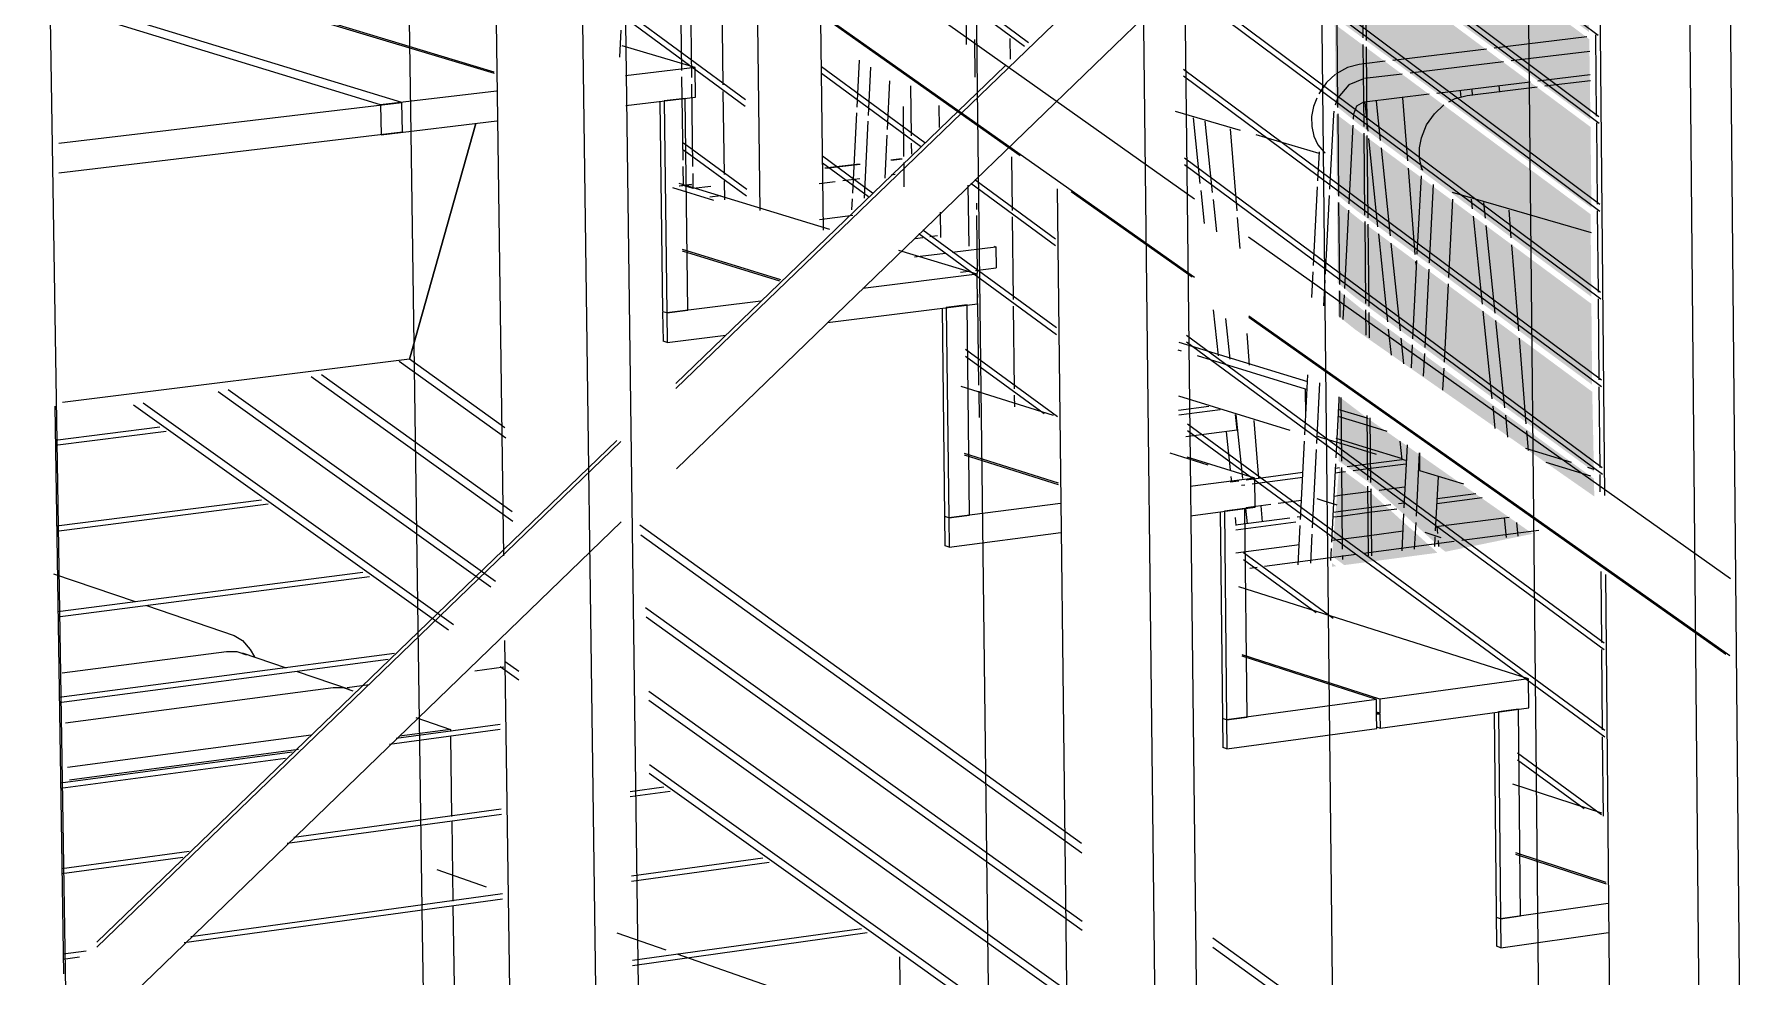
# Model space of a CAD drawing. Header units: inches. Extents: x 5690 to 5695, y -585 to 907.
# Drawn here: x 5690.4456 to 5690.5173, y 906.9462 to 906.986 of the extents above; entities that cross this region are included whole.
import ezdxf

# ---------------------------------------------------------------- set-up
doc = ezdxf.new("R2010")
doc.units = ezdxf.units.IN
doc.header["$MEASUREMENT"] = 0
for name, color, linetype, lineweight in [('A-DOOR', 31, 'Continuous', 13), ('A-FLOR', 192, 'Continuous', 13), ('A-FLOR-HRAL', 11, 'Continuous', 9), ('A-GLAZ-CURT', 52, 'Continuous', 9), ('A-GLAZ-CWMG', 51, 'Continuous', 9), ('A-WALL-PATT-1', 111, 'Continuous', 9), ('G-ANNO-SYMB-1', 111, 'Continuous', 9), ('I-FURN', 30, 'Continuous', 9), ('Q-CASE', 31, 'Continuous', 9), ('Q-SPCQ', 91, 'Continuous', 9), ('S-BEAM', 12, 'Continuous', 9), ('S-COLS', 52, 'Continuous', 9), ('S-STRS', 31, 'Continuous', 9)]:
    doc.layers.add(name, color=color, linetype=linetype, lineweight=lineweight)
doc.layers.add('Q-SPCQ-1', color=91, linetype='Continuous', lineweight=9, transparency=0.3)

# ---------------------------------------------------------------- blocks, each defined once
blk = doc.blocks.new('FP_21-3D View 1')
at = {"layer": 'A-WALL-PATT-1'}
for p, q in [((5690.485415, 906.983705), (5690.485023, 907.016235)), ((5690.461508, 906.980834), (5690.461039, 907.013787)), ((5690.509021, 906.954573), (5690.508705, 906.986502)), ((5690.485804, 906.951369), (5690.485415, 906.983705)), ((5690.485415, 906.983705), (5690.485415, 906.983705)), ((5690.461975, 906.948081), (5690.461508, 906.980834)), ((5690.461508, 906.980834), (5690.461508, 906.980834)), ((5690.50923, 906.933392), (5690.509021, 906.954573)), ((5690.509021, 906.954573), (5690.509021, 906.954573)), ((5690.486062, 906.92992), (5690.485804, 906.951369)), ((5690.485804, 906.951369), (5690.485804, 906.951369)), ((5690.462284, 906.926356), (5690.461975, 906.948081)), ((5690.461975, 906.948081), (5690.461975, 906.948081))]:
    blk.add_line(p, q, dxfattribs=at)
blk = doc.blocks.new('FP_46-3D View 1')
at = {"layer": 'S-COLS'}
for p, q in [((5690.486808, 906.984951), (5690.486798, 906.985817)), ((5690.486884, 906.978556), (5690.486857, 906.98083)), ((5690.486929, 906.974794), (5690.486888, 906.978286)), ((5690.486974, 906.971035), (5690.486932, 906.974525)), ((5690.486983, 906.970269), (5690.486977, 906.970766))]:
    blk.add_line(p, q, dxfattribs=at)
blk = doc.blocks.new('FP_47-3D View 1')
at = {"layer": 'S-COLS'}
for p, q in [((5690.484555, 907.018364), (5690.484423, 907.029353)), ((5690.483353, 907.019273), (5690.483244, 907.028207)), ((5690.482154, 907.020179), (5690.48207, 907.027065)), ((5690.482209, 907.015744), (5690.482181, 907.018008)), ((5690.483407, 907.014842), (5690.483379, 907.017103)), ((5690.484609, 907.013936), (5690.484582, 907.016196)), ((5690.482256, 907.011947), (5690.482212, 907.015481)), ((5690.483453, 907.011048), (5690.48341, 907.014578)), ((5690.484655, 907.010146), (5690.484612, 907.013673)), ((5690.482302, 907.008153), (5690.482259, 907.011684)), ((5690.483499, 907.007257), (5690.483456, 907.010785)), ((5690.4847, 907.006358), (5690.484658, 907.009883)), ((5690.482349, 907.004361), (5690.482305, 907.00789)), ((5690.483546, 907.003469), (5690.483503, 907.006994)), ((5690.484746, 907.002573), (5690.484704, 907.006095)), ((5690.482395, 907.000572), (5690.482352, 907.004099)), ((5690.483592, 906.999683), (5690.483549, 907.003206)), ((5690.484792, 906.99879), (5690.484749, 907.00231)), ((5690.482442, 906.996786), (5690.482399, 907.00031)), ((5690.483638, 906.995899), (5690.483595, 906.99942)), ((5690.484837, 906.99501), (5690.484795, 906.998528)), ((5690.482488, 906.993002), (5690.482445, 906.996524)), ((5690.483684, 906.992119), (5690.483641, 906.995638)), ((5690.484883, 906.991233), (5690.484841, 906.994749)), ((5690.482535, 906.989221), (5690.482492, 906.99274)), ((5690.48373, 906.988341), (5690.483687, 906.991857)), ((5690.484929, 906.987458), (5690.484886, 906.990972)), ((5690.482559, 906.987255), (5690.482538, 906.98896)), ((5690.483753, 906.986414), (5690.483733, 906.98808)), ((5690.484951, 906.985571), (5690.484932, 906.987193)), ((5690.482627, 906.981704), (5690.482601, 906.983824)), ((5690.483806, 906.982058), (5690.483795, 906.982986)), ((5690.482637, 906.980931), (5690.482631, 906.981406)), ((5690.485054, 906.977059), (5690.485023, 906.979623)), ((5690.483863, 906.977424), (5690.48385, 906.978491))]:
    blk.add_line(p, q, dxfattribs=at)

msp = doc.modelspace()

# ---------------------------------------------------------------- hatches: boundary and pattern name
at = {"layer": 'Q-SPCQ-1'}
h = msp.add_hatch(color=256, dxfattribs=at)
h.paths.add_polyline_path([(5690.500392, 906.963519), (5690.500561, 906.963542), (5690.500391, 906.963667)], flags=0)
h.paths.add_polyline_path([(5690.500903, 906.963587), (5690.501469, 906.963661), (5690.501771, 906.966908), (5690.500685, 906.967702), (5690.500388, 906.963966), (5690.500541, 906.963853)], flags=0)
h.paths.add_polyline_path([(5690.501767, 906.967205), (5690.501725, 906.96991), (5690.50068, 906.970707), (5690.500661, 906.967984), (5690.501474, 906.967421)], flags=0)
h.paths.add_polyline_path([(5690.501689, 906.973303), (5690.501678, 906.974364), (5690.500632, 906.975201), (5690.500644, 906.974105), (5690.501366, 906.973531)], flags=0)
h.paths.add_polyline_path([(5690.501675, 906.974662), (5690.501639, 906.978102), (5690.500593, 906.97894), (5690.500629, 906.975499), (5690.501366, 906.97489)], flags=0)
h.paths.add_polyline_path([(5690.501635, 906.978401), (5690.501599, 906.981843), (5690.500553, 906.982635), (5690.500589, 906.979239), (5690.501367, 906.9786)], flags=0)
h.paths.add_polyline_path([(5690.501596, 906.982142), (5690.501594, 906.985612), (5690.500503, 906.98642), (5690.50055, 906.982982), (5690.501491, 906.98222)], flags=0)
h.paths.add_polyline_path([(5690.50159, 906.98591), (5690.501534, 906.989342), (5690.500443, 906.990154), (5690.500498, 906.986719), (5690.501505, 906.985972)], flags=0)
h.paths.add_polyline_path([(5690.50153, 906.989641), (5690.501491, 906.993088), (5690.500401, 906.993904), (5690.500471, 906.990413), (5690.501381, 906.989753)], flags=0)
h.paths.add_polyline_path([(5690.501487, 906.993388), (5690.501454, 906.995583), (5690.500393, 906.994555), (5690.500397, 906.994204), (5690.501378, 906.99347)], flags=0)
h.paths.add_polyline_path([(5690.500346, 906.998101), (5690.501414, 906.999131), (5690.501358, 907.000604), (5690.500297, 907.0014), (5690.500337, 906.998948)], flags=0)
h.paths.add_polyline_path([(5690.501386, 907.00088), (5690.501345, 907.00309), (5690.500256, 907.003909), (5690.500292, 907.001701), (5690.501357, 907.000902)], flags=0)
h.paths.add_polyline_path([(5690.501288, 907.005211), (5690.50117, 907.016379), (5690.500084, 907.016646), (5690.500197, 907.006038), (5690.501246, 907.005243)], flags=0)
h = msp.add_hatch(color=256, dxfattribs=at)
h.paths.add_polyline_path([(5690.501469, 906.963661), (5690.501604, 906.963679), (5690.501906, 906.966808), (5690.501771, 906.966908), (5690.501467, 906.963852)], flags=0)
h.paths.add_polyline_path([(5690.501903, 906.967106), (5690.501861, 906.969814), (5690.501725, 906.96991), (5690.501767, 906.967205)], flags=0)
h.paths.add_polyline_path([(5690.501825, 906.973207), (5690.501814, 906.974264), (5690.501678, 906.974364), (5690.501689, 906.973303)], flags=0)
h.paths.add_polyline_path([(5690.501811, 906.974562), (5690.501775, 906.978002), (5690.501639, 906.978102), (5690.501675, 906.974662)], flags=0)
h.paths.add_polyline_path([(5690.501772, 906.9783), (5690.501735, 906.981742), (5690.501599, 906.981843), (5690.501635, 906.978401)], flags=0)
h.paths.add_polyline_path([(5690.501732, 906.982041), (5690.501731, 906.985511), (5690.501594, 906.985612), (5690.501596, 906.982142), (5690.501698, 906.982067)], flags=0)
h.paths.add_polyline_path([(5690.501726, 906.985809), (5690.50167, 906.98924), (5690.501534, 906.989342), (5690.50159, 906.98591)], flags=0)
h.paths.add_polyline_path([(5690.501667, 906.98954), (5690.501627, 906.992985), (5690.501491, 906.993088), (5690.50153, 906.989641), (5690.50165, 906.989552)], flags=0)
h.paths.add_polyline_path([(5690.501624, 906.993286), (5690.501588, 906.995712), (5690.501454, 906.995583), (5690.501487, 906.993388)], flags=0)
h.paths.add_polyline_path([(5690.501414, 906.999131), (5690.501548, 906.99926), (5690.501528, 907.000477), (5690.501391, 907.00058), (5690.5014, 907.000041)], flags=0)
h.paths.add_polyline_path([(5690.501523, 907.000777), (5690.501488, 907.002983), (5690.501351, 907.003086), (5690.501414, 907.000859)], flags=0)
h.paths.add_polyline_path([(5690.501424, 907.005108), (5690.501306, 907.016346), (5690.501171, 907.016333), (5690.501305, 907.005198)], flags=0)
h = msp.add_hatch(color=256, dxfattribs=at)
h.paths.add_polyline_path([(5690.501604, 906.963679), (5690.50484, 906.964106), (5690.501907, 906.96675), (5690.501602, 906.963852)], flags=0)
h.paths.add_polyline_path([(5690.50518, 906.964151), (5690.508862, 906.964908), (5690.501869, 906.969796), (5690.501903, 906.967106), (5690.505053, 906.964244)], flags=0)
h.paths.add_polyline_path([(5690.51146, 906.966487), (5690.511453, 906.967232), (5690.501814, 906.974264), (5690.501825, 906.973207), (5690.511304, 906.966597)], flags=0)
h.paths.add_polyline_path([(5690.511449, 906.967526), (5690.511376, 906.970904), (5690.501775, 906.978002), (5690.501811, 906.974562), (5690.511303, 906.967634)], flags=0)
h.paths.add_polyline_path([(5690.511373, 906.9712), (5690.51134, 906.974618), (5690.501735, 906.981742), (5690.501772, 906.9783), (5690.511263, 906.971281)], flags=0)
h.paths.add_polyline_path([(5690.511337, 906.974915), (5690.511305, 906.978401), (5690.501731, 906.985511), (5690.501732, 906.982041), (5690.511264, 906.97497)], flags=0)
h.paths.add_polyline_path([(5690.511342, 906.978668), (5690.511304, 906.982085), (5690.50167, 906.98924), (5690.501771, 906.985776), (5690.511305, 906.978696)], flags=0)
h.paths.add_polyline_path([(5690.5113, 906.982381), (5690.51125, 906.985791), (5690.501627, 906.992985), (5690.501667, 906.98954), (5690.511178, 906.982472)], flags=0)
h.paths.add_polyline_path([(5690.511246, 906.986088), (5690.511206, 906.989509), (5690.502173, 906.996276), (5690.501588, 906.995712), (5690.501624, 906.993286), (5690.511161, 906.986152)], flags=0)
h.paths.add_polyline_path([(5690.511203, 906.989808), (5690.511145, 906.993241), (5690.504339, 906.998368), (5690.50235, 906.996447), (5690.511154, 906.989845)], flags=0)
h.paths.add_polyline_path([(5690.511158, 906.993529), (5690.511146, 906.994814), (5690.511242, 906.994825), (5690.511234, 906.995653), (5690.505776, 906.999759), (5690.504512, 906.998535), (5690.511145, 906.993538)], flags=0)
h.paths.add_polyline_path([(5690.511205, 906.997779), (5690.51112, 907.003482), (5690.50994, 907.003787), (5690.507002, 907.000944), (5690.510897, 906.99801)], flags=0)
h.paths.add_polyline_path([(5690.501548, 906.99926), (5690.502248, 906.999937), (5690.501528, 907.000477), (5690.501535, 907.000041)], flags=0)
h.paths.add_polyline_path([(5690.502421, 907.000104), (5690.503689, 907.001328), (5690.501488, 907.002983), (5690.501523, 907.000777), (5690.502163, 907.000297)], flags=0)
h.paths.add_polyline_path([(5690.504917, 907.002515), (5690.507017, 907.004543), (5690.504799, 907.005116), (5690.502689, 907.004871), (5690.502569, 907.016476), (5690.501306, 907.016333), (5690.501434, 907.0051), (5690.503882, 907.003294)], flags=0)

# ---------------------------------------------------------------- linework, layer by layer
at = {"layer": 'A-DOOR'}
for p, q in [((5690.472927, 906.984473), (5690.472881, 906.987989)), ((5690.473345, 906.984169), (5690.473299, 906.987684)), ((5690.472977, 906.98069), (5690.472931, 906.984201)), ((5690.473394, 906.980417), (5690.473348, 906.983898)), ((5690.472992, 906.979614), (5690.472981, 906.980417)), ((5690.480429, 906.980518), (5690.478967, 906.98034)), ((5690.478998, 906.980344), (5690.48046, 906.980521)), ((5690.482198, 906.980733), (5690.481755, 906.980679)), ((5690.481786, 906.980683), (5690.482229, 906.980737)), ((5690.473317, 906.979653), (5690.472805, 906.979591)), ((5690.472837, 906.979595), (5690.473348, 906.979657)), ((5690.473406, 906.979487), (5690.472992, 906.979614)), ((5690.473406, 906.979487), (5690.473398, 906.980117)), ((5690.474143, 906.979577), (5690.473406, 906.979487)), ((5690.478722, 906.979699), (5690.479401, 906.979782)), ((5690.479724, 906.979821), (5690.480443, 906.979909)), ((5690.481771, 906.98007), (5690.481933, 906.98009)), ((5690.474108, 906.979137), (5690.474565, 906.979192)), ((5690.478741, 906.978183), (5690.480144, 906.978356))]:
    msp.add_line(p, q, dxfattribs=at)
at = {"layer": 'A-FLOR'}
for p, q in [((5690.505551, 906.96458), (5690.501718, 906.964074)), ((5690.50912, 906.965052), (5690.505865, 906.964622)), ((5690.501402, 906.964032), (5690.497531, 906.96352)), ((5690.497226, 906.96348), (5690.496914, 906.963439)), ((5690.465406, 906.959276), (5690.464186, 906.959114)), ((5690.459717, 906.958524), (5690.458794, 906.958402)), ((5690.462573, 906.950727), (5690.464664, 906.949995)), ((5690.470182, 906.948065), (5690.472254, 906.94734)), ((5690.47271, 906.94718), (5690.479673, 906.944744))]:
    msp.add_line(p, q, dxfattribs=at)
at = {"layer": 'A-FLOR-HRAL'}
for p, q in [((5690.511628, 906.985942), (5690.500364, 906.994415)), ((5690.498375, 906.992494), (5690.511661, 906.982529)), ((5690.478723, 906.992209), (5690.487569, 906.985656)), ((5690.487394, 906.985487), (5690.478727, 906.991905)), ((5690.511664, 906.982231), (5690.498201, 906.992326)), ((5690.496207, 906.990401), (5690.511696, 906.978819)), ((5690.511699, 906.978522), (5690.496033, 906.990232)), ((5690.476094, 906.988487), (5690.476222, 906.978555)), ((5690.494067, 906.98828), (5690.511732, 906.975113)), ((5690.511735, 906.974815), (5690.49407, 906.987979)), ((5690.470408, 906.987066), (5690.475618, 906.983243)), ((5690.475602, 906.982955), (5690.470412, 906.986762)), ((5690.474671, 906.98386), (5690.474625, 906.987373)), ((5690.478908, 906.977731), (5690.478796, 906.986582)), ((5690.511562, 906.982543), (5690.511529, 906.985979)), ((5690.478819, 906.98464), (5690.483184, 906.981427)), ((5690.483008, 906.981258), (5690.478822, 906.984338)), ((5690.494109, 906.984529), (5690.511768, 906.971408)), ((5690.51177, 906.971112), (5690.494112, 906.984229)), ((5690.47472, 906.98008), (5690.474674, 906.983589)), ((5690.511598, 906.978825), (5690.511565, 906.982256)), ((5690.472994, 906.981412), (5690.475667, 906.979457)), ((5690.475651, 906.979169), (5690.472998, 906.981109)), ((5690.478867, 906.98086), (5690.480984, 906.979306)), ((5690.480808, 906.979136), (5690.47887, 906.980558)), ((5690.494151, 906.980781), (5690.511797, 906.967711)), ((5690.511806, 906.96741), (5690.494154, 906.980481)), ((5690.474734, 906.97901), (5690.474723, 906.979809)), ((5690.488704, 906.977067), (5690.485128, 906.979698)), ((5690.485303, 906.979867), (5690.4887, 906.977367)), ((5690.511634, 906.975112), (5690.511601, 906.978539)), ((5690.4831, 906.977406), (5690.482785, 906.977367)), ((5690.488748, 906.973313), (5690.482933, 906.977578)), ((5690.483109, 906.977747), (5690.488744, 906.973613)), ((5690.483725, 906.977483), (5690.483401, 906.977443)), ((5690.482757, 906.976599), (5690.484058, 906.97676)), ((5690.484349, 906.976797), (5690.486188, 906.977024)), ((5690.486113, 906.977047), (5690.486188, 906.977024)), ((5690.486188, 906.977024), (5690.486198, 906.976135)), ((5690.484688, 906.975948), (5690.485031, 906.97599)), ((5690.485322, 906.976026), (5690.486198, 906.976135)), ((5690.511669, 906.971404), (5690.511637, 906.974827)), ((5690.494235, 906.973293), (5690.511874, 906.960311)), ((5690.484909, 906.972698), (5690.488788, 906.969861)), ((5690.488224, 906.969976), (5690.484912, 906.972398)), ((5690.511877, 906.960015), (5690.494238, 906.972994)), ((5690.511705, 906.967701), (5690.511672, 906.971119)), ((5690.446437, 906.970293), (5690.446813, 906.946326)), ((5690.494277, 906.969553), (5690.51191, 906.956617)), ((5690.446457, 906.968865), (5690.450872, 906.96942)), ((5690.451148, 906.969223), (5690.446461, 906.968634)), ((5690.511912, 906.956322), (5690.49428, 906.969254)), ((5690.511715, 906.966673), (5690.511708, 906.967417)), ((5690.446514, 906.965243), (5690.455174, 906.966348)), ((5690.455449, 906.966152), (5690.446518, 906.965011)), ((5690.496648, 906.964113), (5690.500435, 906.961343)), ((5690.499715, 906.961575), (5690.496651, 906.963815)), ((5690.446571, 906.961623), (5690.459454, 906.963292)), ((5690.459728, 906.963096), (5690.446575, 906.961391)), ((5690.511776, 906.960312), (5690.511747, 906.963315)), ((5690.446628, 906.958005), (5690.460795, 906.959868)), ((5690.460518, 906.959601), (5690.446631, 906.957774)), ((5690.511811, 906.956624), (5690.511779, 906.960029)), ((5690.465255, 906.956638), (5690.460583, 906.956014)), ((5690.46086, 906.956282), (5690.465251, 906.956868)), ((5690.511846, 906.952985), (5690.511814, 906.956342)), ((5690.446684, 906.95439), (5690.456468, 906.955696)), ((5690.45619, 906.955427), (5690.446688, 906.954158)), ((5690.508216, 906.955653), (5690.511768, 906.953055)), ((5690.511041, 906.953293), (5690.508219, 906.955357)), ((5690.470745, 906.954028), (5690.47216, 906.954219)), ((5690.47243, 906.954026), (5690.470748, 906.953799)), ((5690.465304, 906.953061), (5690.456256, 906.951835)), ((5690.456534, 906.952103), (5690.465301, 906.95329)), ((5690.446741, 906.950777), (5690.452123, 906.951506)), ((5690.451844, 906.951237), (5690.446744, 906.950546)), ((5690.470793, 906.950463), (5690.476351, 906.951226)), ((5690.476619, 906.951035), (5690.470796, 906.950234)), ((5690.465354, 906.949486), (5690.451911, 906.947638)), ((5690.452191, 906.947908), (5690.465351, 906.949716)), ((5690.470841, 906.946901), (5690.48052, 906.948249)), ((5690.480747, 906.948053), (5690.470844, 906.946672)), ((5690.446797, 906.947167), (5690.44776, 906.947299)), ((5690.447479, 906.947028), (5690.446801, 906.946935)), ((5690.482158, 906.944877), (5690.482131, 906.947041))]:
    msp.add_line(p, q, dxfattribs=at)
at = {"layer": 'A-GLAZ-CWMG'}
for p, q in [((5690.515024, 907.037808), (5690.515973, 906.935099)), ((5690.517696, 906.935356), (5690.516765, 907.037968)), ((5690.491861, 907.035684), (5690.493045, 906.931671)), ((5690.494813, 906.931935), (5690.493648, 907.035848)), ((5690.468088, 907.033503), (5690.469518, 906.928154)), ((5690.471332, 906.928425), (5690.469922, 907.033672)), ((5690.447231, 906.924822), (5690.445562, 907.031437)), ((5690.511532, 907.004917), (5690.511901, 906.966525)), ((5690.464942, 906.99631), (5690.465391, 906.963977)), ((5690.488783, 906.979468), (5690.489346, 906.931377)), ((5690.511933, 906.963183), (5690.512205, 906.934791)), ((5690.465441, 906.960404), (5690.465894, 906.927875))]:
    msp.add_line(p, q, dxfattribs=at)
at = {"layer": 'G-ANNO-SYMB-1'}
msp.add_line((5690.496312, 907.327433), (5690.500929, 906.89517), dxfattribs=at)
at = {"layer": 'I-FURN'}
for p, q in [((5690.470309, 906.985038), (5690.470366, 906.986177)), ((5690.506907, 906.985375), (5690.502952, 906.984898)), ((5690.511149, 906.985887), (5690.507234, 906.985414)), ((5690.511277, 906.985277), (5690.507956, 906.984875)), ((5690.480328, 906.982916), (5690.480428, 906.984903)), ((5690.480897, 906.984603), (5690.480795, 906.982574)), ((5690.501745, 906.984752), (5690.501531, 906.984727)), ((5690.502624, 906.984858), (5690.501745, 906.984752)), ((5690.507629, 906.984836), (5690.50368, 906.984358)), ((5690.48161, 906.981974), (5690.481713, 906.984026)), ((5690.503351, 906.984319), (5690.501751, 906.984125)), ((5690.504814, 906.983517), (5690.508754, 906.983996)), ((5690.50908, 906.984035), (5690.51129, 906.984304)), ((5690.509375, 906.983819), (5690.5113, 906.984053)), ((5690.499739, 906.983301), (5690.499607, 906.982947)), ((5690.501761, 906.983146), (5690.504486, 906.983477)), ((5690.501908, 906.981901), (5690.501781, 906.983121)), ((5690.502253, 906.983174), (5690.502425, 906.981517)), ((5690.503585, 906.980653), (5690.503371, 906.983311)), ((5690.505838, 906.983328), (5690.505808, 906.983615)), ((5690.506089, 906.98342), (5690.509047, 906.983779)), ((5690.506285, 906.983674), (5690.506311, 906.983419)), ((5690.507467, 906.98356), (5690.507446, 906.983816)), ((5690.480146, 906.979295), (5690.480316, 906.982676)), ((5690.496527, 906.981939), (5690.493771, 906.982745)), ((5690.494823, 906.979695), (5690.494532, 906.982471)), ((5690.500442, 906.982599), (5690.50028, 906.979452)), ((5690.500457, 906.982754), (5690.500442, 906.982599)), ((5690.501291, 906.982418), (5690.501302, 906.982635)), ((5690.480783, 906.982334), (5690.480619, 906.979072)), ((5690.481507, 906.979928), (5690.481598, 906.981735)), ((5690.495014, 906.98233), (5690.49533, 906.979321)), ((5690.496373, 906.97855), (5690.496091, 906.982013)), ((5690.499843, 906.98097), (5690.497183, 906.981748)), ((5690.501107, 906.978838), (5690.501277, 906.982156)), ((5690.499789, 906.979816), (5690.499851, 906.981032)), ((5690.502327, 906.977874), (5690.50194, 906.981594)), ((5690.502457, 906.98121), (5690.502844, 906.977492)), ((5690.503903, 906.976706), (5690.503609, 906.980351)), ((5690.504172, 906.980283), (5690.504176, 906.980367)), ((5690.47253, 906.979525), (5690.474259, 906.978997)), ((5690.499605, 906.976235), (5690.499775, 906.979555)), ((5690.503988, 906.97671), (5690.504158, 906.980021)), ((5690.504656, 906.979652), (5690.504485, 906.976343)), ((5690.48011, 906.978581), (5690.480134, 906.979054)), ((5690.495, 906.978011), (5690.494854, 906.979402)), ((5690.495361, 906.979028), (5690.495505, 906.977656)), ((5690.500267, 906.979191), (5690.500097, 906.975873)), ((5690.505314, 906.975727), (5690.505484, 906.979034)), ((5690.51134, 906.977609), (5690.505478, 906.979323)), ((5690.506325, 906.978622), (5690.506282, 906.979034)), ((5690.50678, 906.978889), (5690.506847, 906.978234)), ((5690.496504, 906.97695), (5690.496397, 906.978263)), ((5690.500923, 906.975261), (5690.501093, 906.978577)), ((5690.50674, 906.97461), (5690.506356, 906.978314)), ((5690.507959, 906.977406), (5690.507866, 906.97857)), ((5690.502745, 906.973856), (5690.502359, 906.977567)), ((5690.506879, 906.977926), (5690.507262, 906.974224)), ((5690.502876, 906.977185), (5690.503261, 906.973476)), ((5690.508274, 906.973474), (5690.507983, 906.977104)), ((5690.499536, 906.974879), (5690.499592, 906.975975)), ((5690.503804, 906.973141), (5690.503974, 906.976449)), ((5690.503937, 906.976285), (5690.503927, 906.976405)), ((5690.504471, 906.976082), (5690.504301, 906.972775)), ((5690.500083, 906.975612), (5690.500028, 906.974532)), ((5690.50513, 906.972161), (5690.5053, 906.975466)), ((5690.500856, 906.973961), (5690.50091, 906.975)), ((5690.495588, 906.972426), (5690.495384, 906.974359)), ((5690.495888, 906.974005), (5690.49607, 906.972279)), ((5690.507154, 906.970608), (5690.506771, 906.974304)), ((5690.507294, 906.973918), (5690.507676, 906.970224)), ((5690.496906, 906.972024), (5690.496796, 906.973367)), ((5690.502891, 906.97245), (5690.502777, 906.97355)), ((5690.503293, 906.97317), (5690.503406, 906.972088)), ((5690.508588, 906.969551), (5690.508298, 906.973174)), ((5690.494023, 906.972623), (5690.493881, 906.972667)), ((5690.493914, 906.972995), (5690.499346, 906.971336)), ((5690.49927, 906.971019), (5690.494706, 906.972415)), ((5690.503741, 906.971915), (5690.50379, 906.97288)), ((5690.504287, 906.972514), (5690.504238, 906.971564)), ((5690.505068, 906.970976), (5690.505116, 906.9719)), ((5690.499238, 906.969083), (5690.499369, 906.971624)), ((5690.49927, 906.971019), (5690.499338, 906.971028)), ((5690.499282, 906.969934), (5690.49927, 906.971019)), ((5690.499861, 906.971278), (5690.49973, 906.968723)), ((5690.493903, 906.970726), (5690.498598, 906.969279)), ((5690.493905, 906.97013), (5690.495185, 906.970294)), ((5690.500556, 906.968116), (5690.500681, 906.970554)), ((5690.500681, 906.970554), (5690.500688, 906.970694)), ((5690.507283, 906.969356), (5690.507185, 906.970303)), ((5690.495667, 906.970145), (5690.493911, 906.96992)), ((5690.496384, 906.969293), (5690.496315, 906.969941)), ((5690.496317, 906.969925), (5690.496599, 906.967245)), ((5690.497296, 906.967242), (5690.497096, 906.969685)), ((5690.500634, 906.970174), (5690.501855, 906.9698)), ((5690.501862, 906.96949), (5690.50064, 906.969865)), ((5690.501855, 906.9698), (5690.501918, 906.969781)), ((5690.50271, 906.969231), (5690.501862, 906.96949)), ((5690.507707, 906.969918), (5690.507803, 906.96899)), ((5690.494217, 906.969013), (5690.496384, 906.969293)), ((5690.496094, 906.967613), (5690.495925, 906.969218)), ((5690.499055, 906.965511), (5690.499225, 906.968823)), ((5690.50055, 906.968947), (5690.50065, 906.968916)), ((5690.50065, 906.968916), (5690.501872, 906.96854)), ((5690.503351, 906.968031), (5690.503269, 906.968823)), ((5690.508678, 906.968428), (5690.508612, 906.969251)), ((5690.499716, 906.968463), (5690.499546, 906.965153)), ((5690.501872, 906.96854), (5690.503345, 906.968086)), ((5690.501906, 906.967861), (5690.503349, 906.968049)), ((5690.503506, 906.968), (5690.503349, 906.968049)), ((5690.503436, 906.966011), (5690.503573, 906.96867)), ((5690.504071, 906.96832), (5690.503933, 906.965647)), ((5690.50408, 906.968325), (5690.504087, 906.967586)), ((5690.508553, 906.968525), (5690.510492, 906.967933)), ((5690.496757, 906.967191), (5690.499158, 906.967504)), ((5690.500373, 906.964548), (5690.500543, 906.967856)), ((5690.50071, 906.967489), (5690.50052, 906.967465)), ((5690.500528, 906.967682), (5690.500704, 906.967705)), ((5690.500962, 906.967522), (5690.50071, 906.967489)), ((5690.501032, 906.967747), (5690.501906, 906.967861)), ((5690.501912, 906.967646), (5690.501285, 906.967564)), ((5690.503502, 906.967853), (5690.501912, 906.967646)), ((5690.504087, 906.967586), (5690.505937, 906.967015)), ((5690.504762, 906.965038), (5690.50488, 906.967329)), ((5690.511311, 906.967337), (5690.509428, 906.967913)), ((5690.511172, 906.967725), (5690.51144, 906.967643)), ((5690.49608, 906.967103), (5690.496445, 906.967151)), ((5690.496148, 906.967091), (5690.496124, 906.967323)), ((5690.496698, 906.966967), (5690.496569, 906.966951)), ((5690.49915, 906.967286), (5690.49701, 906.967008)), ((5690.500721, 906.966535), (5690.501923, 906.966692)), ((5690.501923, 906.966692), (5690.502059, 906.96671)), ((5690.502382, 906.966752), (5690.503454, 906.966892)), ((5690.504826, 906.966396), (5690.506459, 906.96661)), ((5690.49673, 906.965995), (5690.496801, 906.965323)), ((5690.496741, 906.966015), (5690.497807, 906.966154)), ((5690.497445, 906.965407), (5690.49739, 906.966082)), ((5690.498117, 906.966195), (5690.499102, 906.966323)), ((5690.500472, 906.966502), (5690.500721, 906.966535)), ((5690.500747, 906.965862), (5690.501954, 906.96602)), ((5690.501954, 906.96602), (5690.502869, 906.96614)), ((5690.503124, 906.965954), (5690.501958, 906.965801)), ((5690.503192, 906.966182), (5690.503449, 906.966216)), ((5690.506724, 906.966426), (5690.504819, 906.966176)), ((5690.496341, 906.965262), (5690.496306, 906.965591)), ((5690.496316, 906.965281), (5690.498607, 906.965581)), ((5690.498863, 906.965395), (5690.496318, 906.965061)), ((5690.498918, 906.965622), (5690.499079, 906.965643)), ((5690.498957, 906.963603), (5690.499042, 906.965252)), ((5690.500751, 906.965643), (5690.500444, 906.965603)), ((5690.500454, 906.965823), (5690.500747, 906.965862)), ((5690.501958, 906.965801), (5690.500751, 906.965643)), ((5690.503342, 906.964189), (5690.503423, 906.965751)), ((5690.50392, 906.965387), (5690.503862, 906.964258)), ((5690.50477, 906.965209), (5690.507862, 906.965616)), ((5690.504853, 906.964916), (5690.50483, 906.9652)), ((5690.50776, 906.964749), (5690.507675, 906.965576)), ((5690.508177, 906.965379), (5690.508235, 906.964812)), ((5690.499533, 906.964894), (5690.49947, 906.963672)), ((5690.500395, 906.964633), (5690.500761, 906.964681)), ((5690.500761, 906.964681), (5690.501969, 906.96484)), ((5690.501969, 906.96484), (5690.503391, 906.965027)), ((5690.504728, 906.964373), (5690.504748, 906.964778)), ((5690.504897, 906.96437), (5690.504877, 906.964618)), ((5690.496329, 906.964097), (5690.499018, 906.964451)), ((5690.500333, 906.963786), (5690.500359, 906.964288))]:
    msp.add_line(p, q, dxfattribs=at)
for points in [[(5690.501531, 906.984727, 0), (5690.501033, 906.984597, 0), (5690.500565, 906.984335, 0)], [(5690.500533, 906.984311, 0), (5690.500156, 906.983957, 0), (5690.499831, 906.983485, 0)], [(5690.501716, 906.984121, 0), (5690.501099, 906.983866, 0), (5690.500636, 906.983314, 0), (5690.500512, 906.983005, 0)], [(5690.501302, 906.982635, 0), (5690.501434, 906.982975, 0), (5690.501726, 906.983142, 0)], [(5690.505313, 906.983152, 0), (5690.505589, 906.983289, 0), (5690.506089, 906.98342, 0)], [(5690.499607, 906.982947, 0), (5690.499526, 906.982523, 0), (5690.49953, 906.982099, 0), (5690.499621, 906.981696, 0), (5690.499792, 906.981337, 0), (5690.500036, 906.981042, 0), (5690.500099, 906.980986, 0)], [(5690.504158, 906.981628, 0), (5690.504382, 906.982169, 0), (5690.504709, 906.982644, 0), (5690.505112, 906.983019, 0)], [(5690.504217, 906.98025, 0), (5690.504171, 906.98037, 0), (5690.50408, 906.980775, 0), (5690.504076, 906.981202, 0), (5690.504158, 906.981628, 0)]]:
    msp.add_polyline3d(points, dxfattribs=at)
at = {"layer": 'Q-CASE'}
for p, q in [((5690.499785, 906.969025), (5690.49989, 906.968993)), ((5690.49989, 906.968993), (5690.50107, 906.968629)), ((5690.493534, 906.968327), (5690.495141, 906.967826)), ((5690.50107, 906.968629), (5690.502247, 906.968266)), ((5690.499742, 906.966392), (5690.500002, 906.966311)), ((5690.500002, 906.966311), (5690.500583, 906.966129)), ((5690.5043, 906.964971), (5690.504988, 906.964756)), ((5690.446388, 906.963216), (5690.449837, 906.962043)), ((5690.450309, 906.961883), (5690.454022, 906.96062)), ((5690.446755, 906.959035), (5690.453688, 906.959943)), ((5690.454361, 906.959881), (5690.456214, 906.959249)), ((5690.456678, 906.959091), (5690.458875, 906.958342)), ((5690.458199, 906.958404), (5690.446896, 906.956911)), ((5690.463151, 906.95665), (5690.461001, 906.956363)), ((5690.461691, 906.957149), (5690.463151, 906.95665)), ((5690.463151, 906.95665), (5690.463153, 906.956565)), ((5690.457272, 906.956409), (5690.446978, 906.955038)), ((5690.463155, 906.956369), (5690.463203, 906.952976)), ((5690.456731, 906.955794), (5690.447061, 906.954504)), ((5690.463206, 906.95278), (5690.463254, 906.949392)), ((5690.463257, 906.949196), (5690.463304, 906.945812))]:
    msp.add_line(p, q, dxfattribs=at)
for points in [[(5690.454022, 906.96062, 0), (5690.45437, 906.960407, 0), (5690.454699, 906.960019, 0), (5690.454873, 906.959719, 0)], [(5690.453688, 906.959943, 0), (5690.454123, 906.959937, 0), (5690.454531, 906.959804, 0)], [(5690.459045, 906.958265, 0), (5690.458636, 906.958398, 0), (5690.458199, 906.958404, 0)]]:
    msp.add_polyline3d(points, dxfattribs=at)
at = {"layer": 'Q-SPCQ'}
for p, q in [((5690.501648, 906.98932), (5690.501685, 906.985846)), ((5690.501785, 906.98921), (5690.501821, 906.985736)), ((5690.500636, 906.98291), (5690.500599, 906.986383)), ((5690.501688, 906.985572), (5690.501724, 906.982103)), ((5690.501824, 906.985462), (5690.50186, 906.981992)), ((5690.500676, 906.97917), (5690.500639, 906.982637)), ((5690.501727, 906.98183), (5690.501764, 906.978366)), ((5690.501863, 906.981719), (5690.5019, 906.978254)), ((5690.500716, 906.975434), (5690.500679, 906.978897)), ((5690.501766, 906.978093), (5690.501803, 906.974634)), ((5690.501903, 906.977982), (5690.501939, 906.974522)), ((5690.50073, 906.974055), (5690.500719, 906.975162)), ((5690.501806, 906.974362), (5690.501817, 906.973289)), ((5690.501942, 906.97425), (5690.501953, 906.973181)), ((5690.500795, 906.967979), (5690.500766, 906.970665)), ((5690.501853, 906.969905), (5690.501881, 906.967185)), ((5690.501989, 906.969797), (5690.502017, 906.967072)), ((5690.500834, 906.964259), (5690.500798, 906.967708)), ((5690.501884, 906.966914), (5690.501915, 906.963971)), ((5690.50202, 906.966801), (5690.50205, 906.963975)), ((5690.500839, 906.963829), (5690.500837, 906.963989))]:
    msp.add_line(p, q, dxfattribs=at)
at = {"layer": 'S-BEAM'}
for p, q in [((5690.494577, 906.97904), (5690.472954, 906.994358)), ((5690.493798, 906.991413), (5690.472671, 906.971039)), ((5690.473028, 906.990958), (5690.494572, 906.975741)), ((5690.48722, 906.980864), (5690.47303, 906.990887)), ((5690.472693, 906.967652), (5690.493842, 906.988081)), ((5690.472669, 906.971251), (5690.486574, 906.98466)), ((5690.494473, 906.975742), (5690.489365, 906.97935)), ((5690.517214, 906.963005), (5690.496854, 906.977427)), ((5690.51702, 906.959818), (5690.496874, 906.974046)), ((5690.496877, 906.974113), (5690.517193, 906.959763)), ((5690.47035, 906.9688), (5690.448211, 906.94745)), ((5690.448212, 906.947668), (5690.470182, 906.968853)), ((5690.448207, 906.943998), (5690.470369, 906.965407))]:
    msp.add_line(p, q, dxfattribs=at)
at = {"layer": 'S-COLS'}
for p, q in [((5690.485283, 906.985785), (5690.485303, 906.98419)), ((5690.482306, 906.980837), (5690.48228, 906.982954)), ((5690.482322, 906.979556), (5690.482309, 906.980578)), ((5690.485367, 906.978871), (5690.48537, 906.978603)), ((5690.485373, 906.978346), (5690.485403, 906.975897)), ((5690.485413, 906.975021), (5690.485415, 906.974891)), ((5690.485418, 906.974635), (5690.485459, 906.971184)), ((5690.485462, 906.970928), (5690.485476, 906.969812))]:
    msp.add_line(p, q, dxfattribs=at)
at = {"layer": 'S-STRS'}
for p, q in [((5690.46501, 906.984339), (5690.445895, 906.990109)), ((5690.465003, 906.984404), (5690.445897, 906.990169)), ((5690.461105, 906.983124), (5690.445881, 906.98777)), ((5690.460203, 906.983016), (5690.445888, 906.987393)), ((5690.473491, 906.984595), (5690.470411, 906.985513)), ((5690.473491, 906.984595), (5690.470547, 906.984245)), ((5690.473508, 906.983345), (5690.473491, 906.984595)), ((5690.446606, 906.981401), (5690.461105, 906.983124)), ((5690.465094, 906.983597), (5690.460203, 906.983016)), ((5690.461123, 906.981865), (5690.461105, 906.983124)), ((5690.470564, 906.982993), (5690.473508, 906.983345)), ((5690.472127, 906.974307), (5690.47201, 906.983166)), ((5690.473063, 906.983292), (5690.472173, 906.983185)), ((5690.472173, 906.983185), (5690.472292, 906.974233)), ((5690.473181, 906.974344), (5690.473063, 906.983292)), ((5690.460203, 906.983016), (5690.460221, 906.981757)), ((5690.461123, 906.981865), (5690.446613, 906.980131)), ((5690.460221, 906.981757), (5690.465111, 906.982342)), ((5690.461428, 906.972275), (5690.464224, 906.982235)), ((5690.464224, 906.982235), (5690.461428, 906.972275)), ((5690.479169, 906.977762), (5690.472814, 906.979701)), ((5690.477109, 906.975626), (5690.472952, 906.976909)), ((5690.477062, 906.975577), (5690.472957, 906.976845)), ((5690.485395, 906.975863), (5690.482084, 906.976873)), ((5690.485395, 906.975863), (5690.480565, 906.975263)), ((5690.48541, 906.974623), (5690.485395, 906.975863)), ((5690.476268, 906.974728), (5690.472292, 906.974233)), ((5690.47908, 906.973832), (5690.48541, 906.974623)), ((5690.484971, 906.974569), (5690.484094, 906.974459)), ((5690.485078, 906.965694), (5690.484971, 906.974569)), ((5690.472292, 906.974233), (5690.472121, 906.974286)), ((5690.472292, 906.974233), (5690.472121, 906.974286)), ((5690.472144, 906.973036), (5690.472128, 906.974283)), ((5690.472292, 906.974233), (5690.473181, 906.974344)), ((5690.472292, 906.974233), (5690.472308, 906.972984)), ((5690.484051, 906.964394), (5690.483929, 906.974438)), ((5690.484094, 906.974459), (5690.484202, 906.96558)), ((5690.472308, 906.972984), (5690.474781, 906.973294)), ((5690.472308, 906.972984), (5690.472138, 906.973038)), ((5690.461428, 906.972275), (5690.446765, 906.970445)), ((5690.460992, 906.972199), (5690.465488, 906.968961)), ((5690.465448, 906.969378), (5690.461428, 906.972275)), ((5690.453341, 906.970915), (5690.464851, 906.962673)), ((5690.465057, 906.962888), (5690.453758, 906.970981)), ((5690.457274, 906.971554), (5690.46578, 906.965446)), ((5690.465753, 906.965841), (5690.457701, 906.971625)), ((5690.488628, 906.969908), (5690.484722, 906.971125)), ((5690.449768, 906.970359), (5690.46307, 906.960858)), ((5690.463276, 906.961063), (5690.450176, 906.970421)), ((5690.488832, 906.96704), (5690.484857, 906.968294)), ((5690.488838, 906.966974), (5690.484862, 906.968228)), ((5690.497123, 906.96726), (5690.494269, 906.96815)), ((5690.497123, 906.96726), (5690.494391, 906.966905)), ((5690.497137, 906.96603), (5690.497123, 906.96726)), ((5690.488918, 906.966193), (5690.484202, 906.96558)), ((5690.494405, 906.965673), (5690.497137, 906.96603)), ((5690.496704, 906.965974), (5690.495839, 906.96586)), ((5690.496801, 906.957171), (5690.496704, 906.965974)), ((5690.48981, 906.951826), (5690.471154, 906.965267)), ((5690.484202, 906.96558), (5690.48403, 906.965635)), ((5690.484202, 906.96558), (5690.48403, 906.965635)), ((5690.484202, 906.96558), (5690.485078, 906.965694)), ((5690.484202, 906.96558), (5690.484217, 906.964341)), ((5690.495783, 906.95588), (5690.495673, 906.965838)), ((5690.495839, 906.96586), (5690.495936, 906.957054)), ((5690.471186, 906.964857), (5690.489817, 906.951438)), ((5690.484217, 906.964341), (5690.488933, 906.964958)), ((5690.484217, 906.964341), (5690.484045, 906.964396)), ((5690.508681, 906.958782), (5690.496456, 906.962671)), ((5690.489837, 906.948538), (5690.471393, 906.961788)), ((5690.471413, 906.9614), (5690.489833, 906.948171)), ((5690.466037, 906.959091), (5690.46546, 906.959502)), ((5690.502403, 906.957931), (5690.496588, 906.959803)), ((5690.50226, 906.957911), (5690.496592, 906.959736)), ((5690.465253, 906.959299), (5690.466041, 906.958737)), ((5690.508681, 906.958782), (5690.502403, 906.957931)), ((5690.508693, 906.957562), (5690.508681, 906.958782)), ((5690.489757, 906.945196), (5690.471525, 906.958255)), ((5690.471532, 906.957889), (5690.489742, 906.944849)), ((5690.50226, 906.957911), (5690.495936, 906.957054)), ((5690.502409, 906.957329), (5690.502259, 906.957377)), ((5690.502266, 906.957309), (5690.50226, 906.957911)), ((5690.502409, 906.957329), (5690.502266, 906.957309)), ((5690.502266, 906.957289), (5690.502409, 906.957308)), ((5690.502273, 906.956687), (5690.502266, 906.957289)), ((5690.502403, 906.957931), (5690.502409, 906.957329)), ((5690.502409, 906.957308), (5690.502416, 906.956706)), ((5690.502416, 906.956706), (5690.508693, 906.957562)), ((5690.507344, 906.94749), (5690.507245, 906.957364)), ((5690.508266, 906.957504), (5690.507413, 906.957388)), ((5690.507413, 906.957388), (5690.5075, 906.948652)), ((5690.508353, 906.948772), (5690.508266, 906.957504)), ((5690.495936, 906.957054), (5690.495763, 906.95711)), ((5690.495936, 906.957054), (5690.495763, 906.95711)), ((5690.495936, 906.957054), (5690.496801, 906.957171)), ((5690.495936, 906.957054), (5690.49595, 906.955825)), ((5690.49595, 906.955825), (5690.502273, 906.956687)), ((5690.502266, 906.956755), (5690.502416, 906.956706)), ((5690.49595, 906.955825), (5690.495777, 906.955882)), ((5690.489598, 906.942259), (5690.471553, 906.95515)), ((5690.471551, 906.954802), (5690.489575, 906.94193)), ((5690.511778, 906.953116), (5690.508018, 906.954335)), ((5690.511969, 906.950179), (5690.508147, 906.951432)), ((5690.511974, 906.950111), (5690.508151, 906.951365)), ((5690.5075, 906.948652), (5690.507326, 906.94871)), ((5690.5075, 906.948652), (5690.507326, 906.94871)), ((5690.512051, 906.949295), (5690.5075, 906.948652)), ((5690.5075, 906.948652), (5690.508353, 906.948772)), ((5690.5075, 906.948652), (5690.507512, 906.947433)), ((5690.507512, 906.947433), (5690.512062, 906.948079)), ((5690.512762, 906.935289), (5690.495353, 906.947832)), ((5690.495353, 906.94745), (5690.51259, 906.935036)), ((5690.507512, 906.947433), (5690.507338, 906.947492))]:
    msp.add_line(p, q, dxfattribs=at)

# ---------------------------------------------------------------- block references
at = {"layer": 'A-GLAZ-CURT'}
msp.add_blockref('FP_21-3D View 1', (0, 0), dxfattribs=at)
at = {"layer": 'S-COLS'}
for name in ['FP_46-3D View 1', 'FP_47-3D View 1']:
    msp.add_blockref(name, (0, 0), dxfattribs=at)

doc.saveas('drawing.dxf')
